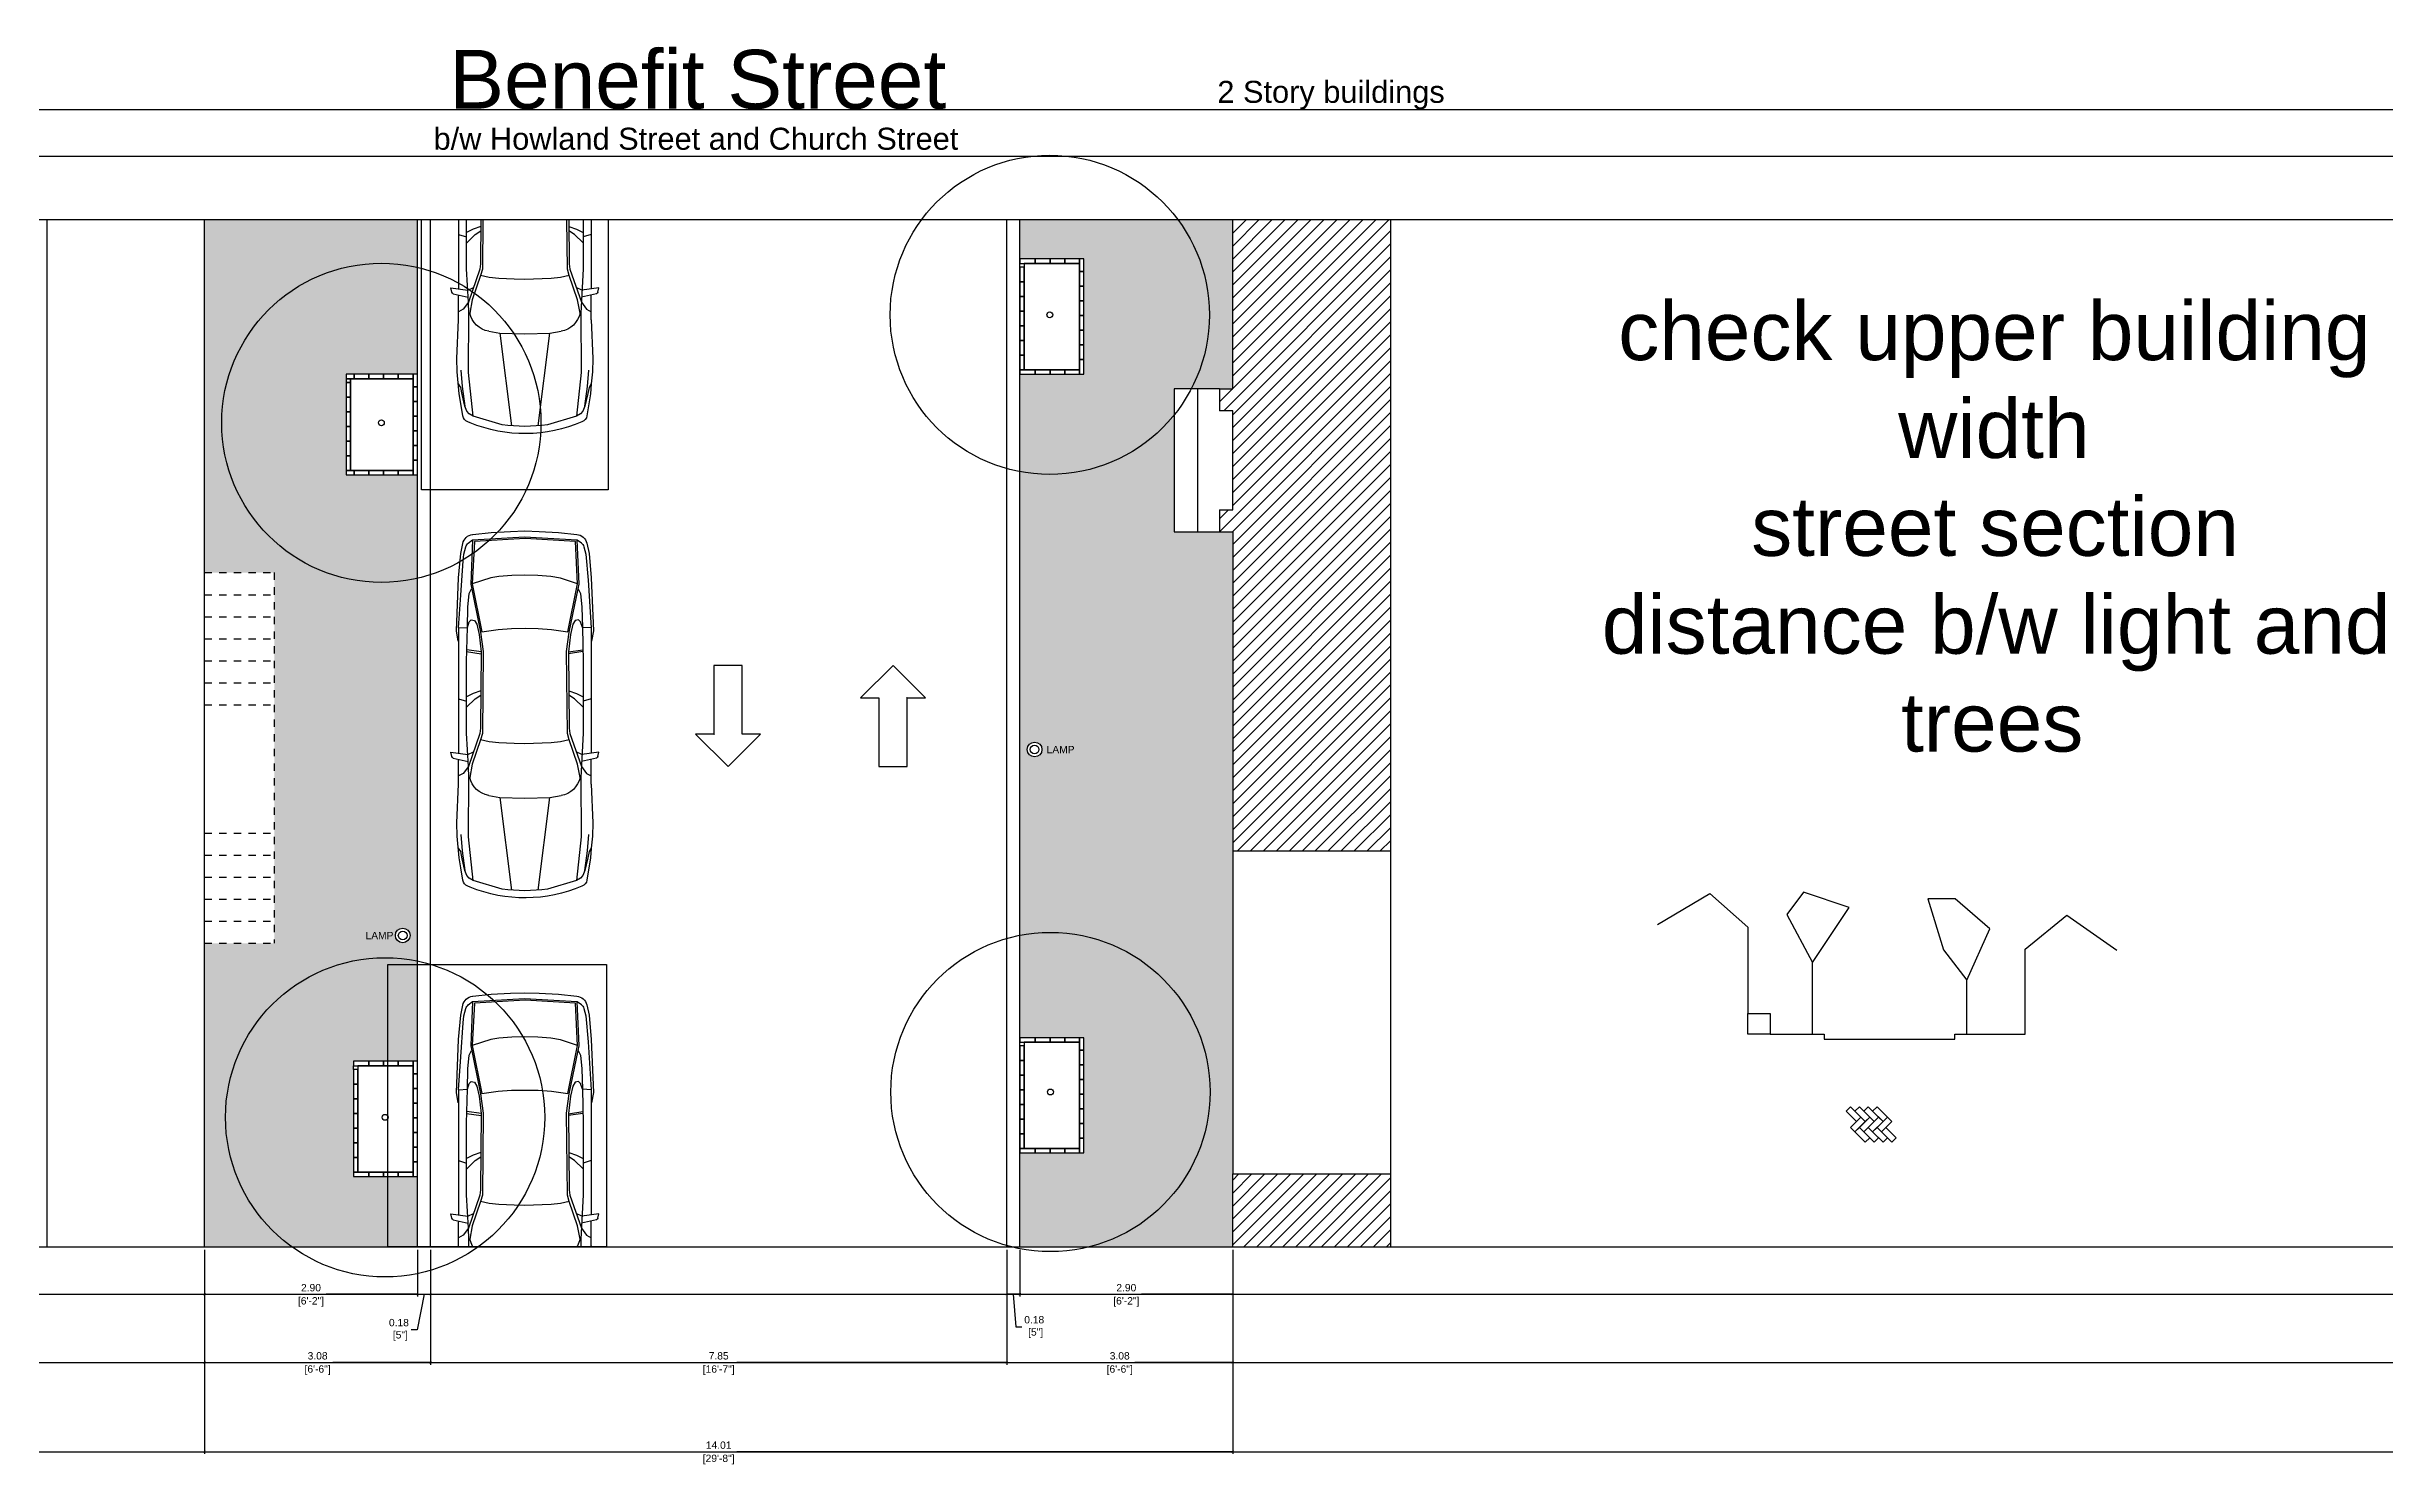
# Model space of a CAD drawing. Extents: x 4 to 262, y -261 to 351.
# Drawn here: x 46.61 to 78.48, y -113.14 to -93.82 of the extents above; entities that cross this region are included whole.
import ezdxf
from ezdxf.xclip import XClip

# ---------------------------------------------------------------- set-up
doc = ezdxf.new("R2010")
doc.units = 0
doc.header["$LTSCALE"] = 0.1
doc.header["$MEASUREMENT"] = 0
doc.header["$XCLIPFRAME"] = 2
doc.header["$PDMODE"] = 3
doc.linetypes.add('DASHED', pattern=[0.75, 0.5, -0.25])
doc.layers.get('0').update_dxf_attribs({"color": 102})
for name, color, linetype in [('Cars', 4, 'Continuous'), ('Details', 9, 'Continuous'), ('Edge', 1, 'Continuous'), ('Hatch and Paving', 252, 'Continuous'), ('HIDDEN', 204, 'Continuous'), ('Optional', 4, 'Continuous'), ('Poche', 6, 'Continuous'), ('Text', 7, 'Continuous'), ('Trees', 3, 'Continuous')]:
    doc.layers.add(name, color=color, linetype=linetype)
doc.styles.get("Standard").update_dxf_attribs({"font": 'Arial.ttf'})
doc.dimstyles.get("Standard").update_dxf_attribs({"dimtxt": 0.1, "dimasz": 0.03, "dimexe": 0.03, "dimexo": 0.04, "dimgap": 0.04, "dimtad": 0, "dimtih": 1, "dimtoh": 1, "dimzin": 0, "dimdsep": 46, "dimtxsty": 'Standard', "dimblk": 'ARCHTICK', "dimblk1": 'ARCHTICK', "dimblk2": 'ARCHTICK', "dimcen": 0.09, "dimclrd": 256, "dimclre": 256, "dimadec": 0, "dimazin": 0, "dimtfac": 1, "dimtofl": 0, "dimtmove": 1, "dimatfit": 3, "dimfxl": 1, "dimtolj": 1, "dimtzin": 0, "dimlwe": -1, "dimarcsym": 0})

# ---------------------------------------------------------------- blocks, each defined once
blk = doc.blocks.new('Car 1')
at = {"color": 8, "linetype": 'Continuous'}
for p, q in [((29.702, 21.376), (29.672, 21.235)), ((29.836, 21.421), (29.776, 21.38)), ((29.809, 20.82), (29.836, 21.421)), ((29.83, 20.822), (29.859, 21.401)), ((30.55, 21.463), (29.836, 21.421)), ((30.089, 21.523), (29.839, 21.496)), ((29.859, 21.401), (30.542, 21.441)), ((30.35, 21.538), (30.089, 21.523)), ((30.547, 21.543), (30.35, 21.538)), ((30.542, 21.441), (31.234, 21.401)), ((30.743, 21.538), (30.547, 21.543)), ((31.258, 21.421), (30.55, 21.463)), ((31.004, 21.523), (30.743, 21.538)), ((31.254, 21.496), (31.004, 21.523)), ((31.234, 21.401), (31.263, 20.822)), ((31.321, 21.376), (31.258, 21.421)), ((31.258, 21.421), (31.285, 20.82)), ((31.421, 21.235), (31.392, 21.372)), ((29.672, 21.235), (29.643, 20.905)), ((29.714, 21.228), (29.683, 20.872)), ((29.742, 21.327), (29.714, 21.228)), ((31.379, 21.228), (31.351, 21.327)), ((31.389, 21.134), (31.379, 21.228)), ((31.421, 20.669), (31.389, 21.134)), ((31.45, 20.905), (31.421, 21.235)), ((29.643, 20.905), (29.613, 20.182)), ((29.683, 20.872), (29.643, 20.221)), ((29.822, 20.756), (29.789, 20.69)), ((29.822, 20.756), (29.809, 20.82)), ((29.942, 20.164), (29.822, 20.756)), ((29.83, 20.822), (30.062, 20.899)), ((29.962, 20.168), (29.83, 20.822)), ((30.062, 20.899), (30.191, 20.924)), ((30.191, 20.924), (30.368, 20.938)), ((30.368, 20.938), (30.55, 20.94)), ((30.55, 20.94), (30.725, 20.938)), ((30.725, 20.938), (30.902, 20.924)), ((30.902, 20.924), (31.012, 20.906)), ((31.012, 20.906), (31.263, 20.822)), ((31.263, 20.822), (31.131, 20.168)), ((31.285, 20.82), (31.152, 20.164)), ((31.305, 20.69), (31.272, 20.756)), ((31.48, 20.182), (31.45, 20.905)), ((29.769, 20.504), (29.763, 20.228)), ((29.789, 20.69), (29.769, 20.504)), ((31.324, 20.504), (31.305, 20.69)), ((31.33, 20.228), (31.324, 20.504)), ((31.45, 20.221), (31.421, 20.669)), ((29.613, 20.182), (29.639, 20.04)), ((29.643, 20.221), (29.763, 20.228)), ((29.643, 20.221), (29.643, 18.514)), ((29.763, 20.228), (29.752, 19.766)), ((29.763, 20.228), (29.789, 20.305)), ((29.789, 20.305), (29.814, 20.332)), ((29.814, 20.332), (29.86, 20.322)), ((29.86, 20.322), (29.891, 20.271)), ((29.891, 20.271), (29.924, 20.133)), ((29.924, 20.133), (29.954, 19.896)), ((29.979, 19.902), (29.942, 20.164)), ((30.184, 20.202), (29.962, 20.168)), ((30.365, 20.215), (30.184, 20.202)), ((30.543, 20.217), (30.365, 20.215)), ((30.728, 20.215), (30.543, 20.217)), ((30.909, 20.202), (30.728, 20.215)), ((31.131, 20.168), (30.909, 20.202)), ((31.152, 20.164), (31.114, 19.902)), ((31.169, 20.133), (31.14, 19.896)), ((31.202, 20.271), (31.169, 20.133)), ((31.234, 20.322), (31.202, 20.271)), ((31.279, 20.332), (31.234, 20.322)), ((31.305, 20.305), (31.279, 20.332)), ((31.33, 20.228), (31.305, 20.305)), ((31.342, 19.766), (31.33, 20.228)), ((31.45, 20.221), (31.33, 20.228)), ((31.45, 20.221), (31.45, 18.514)), ((31.454, 20.04), (31.48, 20.182)), ((29.752, 19.766), (29.752, 18.789)), ((29.954, 19.894), (29.755, 19.924)), ((29.755, 19.899), (29.95, 19.87)), ((29.954, 19.896), (29.942, 18.855)), ((29.967, 18.785), (29.979, 19.902)), ((31.114, 19.902), (31.126, 18.785)), ((31.14, 19.896), (31.338, 19.924)), ((31.14, 19.896), (31.151, 18.855)), ((31.341, 19.899), (31.143, 19.87)), ((31.342, 18.789), (31.342, 19.766)), ((29.642, 19.256), (29.752, 19.222)), ((29.843, 19.328), (29.752, 19.284)), ((29.752, 19.142), (29.87, 19.256)), ((29.948, 19.366), (29.843, 19.328)), ((29.87, 19.256), (29.947, 19.307)), ((31.145, 19.366), (31.25, 19.328)), ((31.223, 19.256), (31.146, 19.307)), ((31.344, 19.14), (31.223, 19.256)), ((31.25, 19.328), (31.344, 19.283)), ((31.451, 19.256), (31.342, 19.222)), ((29.942, 18.855), (29.932, 18.784)), ((31.151, 18.855), (31.161, 18.784)), ((29.551, 18.47), (29.538, 18.53)), ((29.538, 18.53), (29.769, 18.496)), ((29.752, 18.789), (29.784, 18.185)), ((29.769, 18.496), (29.846, 18.532)), ((29.932, 18.784), (29.777, 18.333)), ((29.829, 18.365), (29.943, 18.698)), ((29.943, 18.698), (29.967, 18.785)), ((29.943, 18.698), (30.062, 18.67)), ((30.062, 18.67), (30.19, 18.655)), ((30.19, 18.655), (30.551, 18.644)), ((30.551, 18.644), (30.691, 18.648)), ((30.691, 18.648), (30.903, 18.655)), ((30.903, 18.655), (31.031, 18.67)), ((31.031, 18.67), (31.15, 18.698)), ((31.126, 18.785), (31.15, 18.698)), ((31.15, 18.698), (31.264, 18.365)), ((31.161, 18.784), (31.316, 18.333)), ((31.325, 18.496), (31.248, 18.532)), ((31.316, 18.333), (31.342, 18.789)), ((31.555, 18.53), (31.325, 18.496)), ((31.542, 18.47), (31.555, 18.53)), ((29.571, 18.449), (29.774, 18.402)), ((29.643, 18.092), (29.643, 18.432)), ((29.705, 18.239), (29.643, 18.204)), ((29.777, 18.333), (29.705, 18.239)), ((29.784, 18.185), (29.779, 17.375)), ((29.795, 18.185), (29.829, 18.365)), ((31.264, 18.365), (31.298, 18.185)), ((31.309, 18.185), (31.316, 18.333)), ((31.315, 17.375), (31.309, 18.185)), ((31.316, 18.333), (31.389, 18.239)), ((31.522, 18.449), (31.32, 18.402)), ((31.389, 18.239), (31.451, 18.204)), ((31.45, 18.092), (31.45, 18.432)), ((29.643, 18.092), (29.62, 17.566)), ((30.206, 17.913), (30.054, 17.938)), ((30.366, 16.648), (30.206, 17.913)), ((30.547, 17.902), (30.206, 17.913)), ((30.887, 17.913), (30.547, 17.902)), ((30.887, 17.913), (30.727, 16.648)), ((31.039, 17.938), (30.887, 17.913)), ((31.473, 17.566), (31.45, 18.092)), ((29.62, 17.566), (29.626, 17.384)), ((31.467, 17.384), (31.473, 17.566)), ((29.626, 17.384), (29.642, 17.219)), ((29.642, 17.219), (29.672, 17.173)), ((29.642, 17.219), (29.653, 17.087)), ((29.694, 17.185), (29.676, 17.408)), ((29.779, 17.375), (29.843, 16.78)), ((31.251, 16.78), (31.315, 17.375)), ((31.417, 17.408), (31.4, 17.185)), ((31.421, 17.173), (31.451, 17.219)), ((31.441, 17.087), (31.467, 17.384)), ((29.653, 17.087), (29.701, 16.784)), ((29.672, 17.173), (29.689, 17.09)), ((29.689, 17.09), (29.73, 16.918)), ((29.73, 16.918), (29.694, 17.185)), ((29.73, 16.918), (29.756, 16.848)), ((31.338, 16.848), (31.363, 16.918)), ((31.4, 17.185), (31.363, 16.918)), ((31.363, 16.918), (31.4, 17.074)), ((31.392, 16.784), (31.421, 16.954)), ((31.4, 17.074), (31.421, 17.173)), ((31.421, 16.954), (31.441, 17.087)), ((29.756, 16.848), (29.789, 16.813)), ((29.789, 16.813), (29.843, 16.78)), ((29.843, 16.78), (30.238, 16.663)), ((30.855, 16.663), (31.251, 16.78)), ((31.251, 16.78), (31.305, 16.813)), ((31.293, 16.689), (31.324, 16.702)), ((31.305, 16.813), (31.338, 16.848)), ((30.547, 16.543), (30.547, 16.543))]:
    blk.add_line(p, q, dxfattribs=at)
for centre, radius, start, end in [((29.857, 21.339), 0.159, 96.1654, 166.417), ((29.844, 21.298), 0.106, 124.732, 163.999), ((31.237, 21.339), 0.159, 12.0139, 81.7918), ((31.249, 21.298), 0.106, 16.0009, 47.497), ((29.577, 18.475), 0.0265, 191.8561, 256.8464), ((30.107, 18.253), 0.32, 192.2413, 260.4689), ((30.987, 18.253), 0.319, 279.531, 347.7586), ((31.516, 18.475), 0.0265, 283.1524, 348.1427), ((29.805, 16.802), 0.106, 189.5619, 249.9003), ((30.547, 18.523), 1.98, 246.8697, 292.1307), ((30.547, 18.805), 2.164, 261.8061, 278.1938), ((31.288, 16.802), 0.106, 290.0997, 350.438)]:
    blk.add_arc(centre, radius, start, end, dxfattribs=at)
blk = doc.blocks.new('Tree 1')
for radius in [2.175, 0.04]:
    blk.add_circle((19.781, 19.848), radius)
blk = doc.blocks.new('_ArchTick')
at = {"color": 0, "linetype": 'ByBlock', "const_width": 0.15}
blk.add_lwpolyline([(-0.5, -0.5), (0.5, 0.5)], dxfattribs=at)
blk = doc.blocks.new('*D69')
at = {"layer": 'Defpoints', "color": 0, "transparency": 16777216}
for p in [(48.765, -110.176), (51.665, -110.176), (51.665, -110.823)]:
    blk.add_point(p, dxfattribs=at)
at = {"layer": 'Text', "transparency": 16777216}
for p, q in [((48.765, -110.216), (48.765, -110.853)), ((51.665, -110.216), (51.665, -110.853))]:
    blk.add_line(p, q, dxfattribs=at)
at = {"layer": 'Text', "lineweight": -2, "transparency": 16777216}
for p, q in [((48.765, -110.823), (50.006, -110.823)), ((51.665, -110.823), (50.423, -110.823))]:
    blk.add_line(p, q, dxfattribs=at)
at = {"layer": 'Text', "lineweight": -2, "transparency": 16777216, "xscale": 0.03, "yscale": 0.03, "zscale": 0.03, "rotation": 180}
blk.add_blockref('_ArchTick', (48.765, -110.823), dxfattribs=at)
at = {"layer": 'Text', "lineweight": -2, "transparency": 16777216, "xscale": 0.03, "yscale": 0.03, "zscale": 0.03}
blk.add_blockref('_ArchTick', (51.665, -110.823), dxfattribs=at)
at = {"layer": 'Text', "color": 0, "transparency": 16777216, "char_height": 0.1, "attachment_point": 5}
for s, insert in [('\\A1;[6\'-2"]', (50.215, -110.927)), ('\\A1;2.90', (50.215, -110.733))]:
    blk.add_mtext(s, dxfattribs=dict(at, insert=insert))
blk = doc.blocks.new('*D70')
at = {"layer": 'Defpoints', "color": 0, "transparency": 16777216}
for p in [(51.665, -110.176), (51.845, -110.176), (51.845, -110.823)]:
    blk.add_point(p, dxfattribs=at)
at = {"layer": 'Text', "transparency": 16777216}
for p, q in [((51.665, -110.216), (51.665, -110.853)), ((51.845, -110.216), (51.845, -110.853))]:
    blk.add_line(p, q, dxfattribs=at)
at = {"layer": 'Text', "lineweight": -2, "transparency": 16777216}
for p, q in [((51.755, -110.823), (51.661, -111.307)), ((51.665, -110.823), (51.845, -110.823)), ((51.661, -111.307), (51.581, -111.307))]:
    blk.add_line(p, q, dxfattribs=at)
at = {"layer": 'Text', "lineweight": -2, "transparency": 16777216, "xscale": 0.03, "yscale": 0.03, "zscale": 0.03, "rotation": 180}
blk.add_blockref('_ArchTick', (51.665, -110.823), dxfattribs=at)
at = {"layer": 'Text', "lineweight": -2, "transparency": 16777216, "xscale": 0.03, "yscale": 0.03, "zscale": 0.03}
blk.add_blockref('_ArchTick', (51.845, -110.823), dxfattribs=at)
at = {"layer": 'Text', "color": 0, "transparency": 16777216, "insert": (51.413, -111.307), "char_height": 0.1, "attachment_point": 5}
blk.add_mtext('\\A1;0.18\\P [5"]', dxfattribs=at)
blk = doc.blocks.new('*D71')
at = {"layer": 'Defpoints', "color": 0, "transparency": 16777216}
for p in [(51.845, -110.176), (59.695, -110.176), (59.695, -111.753)]:
    blk.add_point(p, dxfattribs=at)
at = {"layer": 'Text', "transparency": 16777216}
for p, q in [((51.845, -110.216), (51.845, -111.783)), ((59.695, -110.216), (59.695, -111.783))]:
    blk.add_line(p, q, dxfattribs=at)
at = {"layer": 'Text', "lineweight": -2, "transparency": 16777216}
for p, q in [((51.845, -111.753), (55.522, -111.753)), ((59.695, -111.753), (56.017, -111.753))]:
    blk.add_line(p, q, dxfattribs=at)
at = {"layer": 'Text', "lineweight": -2, "transparency": 16777216, "xscale": 0.03, "yscale": 0.03, "zscale": 0.03, "rotation": 180}
blk.add_blockref('_ArchTick', (51.845, -111.753), dxfattribs=at)
at = {"layer": 'Text', "lineweight": -2, "transparency": 16777216, "xscale": 0.03, "yscale": 0.03, "zscale": 0.03}
blk.add_blockref('_ArchTick', (59.695, -111.753), dxfattribs=at)
at = {"layer": 'Text', "color": 0, "transparency": 16777216, "char_height": 0.1, "attachment_point": 5}
for s, insert in [('\\A1;[16\'-7"]', (55.77, -111.856)), ('\\A1;7.85', (55.77, -111.662))]:
    blk.add_mtext(s, dxfattribs=dict(at, insert=insert))
blk = doc.blocks.new('*D72')
at = {"layer": 'Defpoints', "color": 0, "transparency": 16777216}
for p in [(59.695, -110.176), (59.875, -110.176), (59.695, -110.823)]:
    blk.add_point(p, dxfattribs=at)
at = {"layer": 'Text', "transparency": 16777216}
for p, q in [((59.695, -110.216), (59.695, -110.853)), ((59.875, -110.216), (59.875, -110.853))]:
    blk.add_line(p, q, dxfattribs=at)
at = {"layer": 'Text', "lineweight": -2, "transparency": 16777216}
for p, q in [((59.875, -110.823), (59.695, -110.823)), ((59.785, -110.823), (59.821, -111.268)), ((59.821, -111.268), (59.901, -111.268))]:
    blk.add_line(p, q, dxfattribs=at)
at = {"layer": 'Text', "lineweight": -2, "transparency": 16777216, "xscale": 0.03, "yscale": 0.03, "zscale": 0.03, "rotation": 180}
blk.add_blockref('_ArchTick', (59.695, -110.823), dxfattribs=at)
at = {"layer": 'Text', "lineweight": -2, "transparency": 16777216, "xscale": 0.03, "yscale": 0.03, "zscale": 0.03}
blk.add_blockref('_ArchTick', (59.875, -110.823), dxfattribs=at)
at = {"layer": 'Text', "color": 0, "transparency": 16777216, "insert": (60.07, -111.268), "char_height": 0.1, "attachment_point": 5}
blk.add_mtext('\\A1;0.18\\P [5"]', dxfattribs=at)
blk = doc.blocks.new('*D73')
at = {"layer": 'Defpoints', "color": 0, "transparency": 16777216}
for p in [(59.875, -110.176), (62.775, -110.176), (62.775, -110.823)]:
    blk.add_point(p, dxfattribs=at)
at = {"layer": 'Text', "transparency": 16777216}
for p, q in [((59.875, -110.216), (59.875, -110.853)), ((62.775, -110.216), (62.775, -110.853))]:
    blk.add_line(p, q, dxfattribs=at)
at = {"layer": 'Text', "lineweight": -2, "transparency": 16777216}
for p, q in [((59.875, -110.823), (61.116, -110.823)), ((62.775, -110.823), (61.533, -110.823))]:
    blk.add_line(p, q, dxfattribs=at)
at = {"layer": 'Text', "lineweight": -2, "transparency": 16777216, "xscale": 0.03, "yscale": 0.03, "zscale": 0.03, "rotation": 180}
blk.add_blockref('_ArchTick', (59.875, -110.823), dxfattribs=at)
at = {"layer": 'Text', "lineweight": -2, "transparency": 16777216, "xscale": 0.03, "yscale": 0.03, "zscale": 0.03}
blk.add_blockref('_ArchTick', (62.775, -110.823), dxfattribs=at)
at = {"layer": 'Text', "color": 0, "transparency": 16777216, "char_height": 0.1, "attachment_point": 5}
for s, insert in [('\\A1;[6\'-2"]', (61.325, -110.927)), ('\\A1;2.90', (61.325, -110.733))]:
    blk.add_mtext(s, dxfattribs=dict(at, insert=insert))
blk = doc.blocks.new('*D74')
at = {"layer": 'Defpoints', "color": 0, "transparency": 16777216}
for p in [(48.765, -110.176), (51.845, -110.176), (51.845, -111.753)]:
    blk.add_point(p, dxfattribs=at)
at = {"layer": 'Text', "transparency": 16777216}
for p, q in [((48.765, -110.216), (48.765, -111.783)), ((51.845, -110.216), (51.845, -111.783))]:
    blk.add_line(p, q, dxfattribs=at)
at = {"layer": 'Text', "lineweight": -2, "transparency": 16777216}
for p, q in [((48.765, -111.753), (50.096, -111.753)), ((51.845, -111.753), (50.513, -111.753))]:
    blk.add_line(p, q, dxfattribs=at)
at = {"layer": 'Text', "lineweight": -2, "transparency": 16777216, "xscale": 0.03, "yscale": 0.03, "zscale": 0.03, "rotation": 180}
blk.add_blockref('_ArchTick', (48.765, -111.753), dxfattribs=at)
at = {"layer": 'Text', "lineweight": -2, "transparency": 16777216, "xscale": 0.03, "yscale": 0.03, "zscale": 0.03}
blk.add_blockref('_ArchTick', (51.845, -111.753), dxfattribs=at)
at = {"layer": 'Text', "color": 0, "transparency": 16777216, "char_height": 0.1, "attachment_point": 5}
for s, insert in [('\\A1;[6\'-6"]', (50.305, -111.856)), ('\\A1;3.08', (50.305, -111.662))]:
    blk.add_mtext(s, dxfattribs=dict(at, insert=insert))
blk = doc.blocks.new('*D75')
at = {"layer": 'Defpoints', "color": 0, "transparency": 16777216}
for p in [(59.695, -110.176), (62.775, -110.176), (62.775, -111.753)]:
    blk.add_point(p, dxfattribs=at)
at = {"layer": 'Text', "transparency": 16777216}
for p, q in [((59.695, -110.216), (59.695, -111.783)), ((62.775, -110.216), (62.775, -111.783))]:
    blk.add_line(p, q, dxfattribs=at)
at = {"layer": 'Text', "lineweight": -2, "transparency": 16777216}
for p, q in [((59.695, -111.753), (61.026, -111.753)), ((62.775, -111.753), (61.443, -111.753))]:
    blk.add_line(p, q, dxfattribs=at)
at = {"layer": 'Text', "lineweight": -2, "transparency": 16777216, "xscale": 0.03, "yscale": 0.03, "zscale": 0.03, "rotation": 180}
blk.add_blockref('_ArchTick', (59.695, -111.753), dxfattribs=at)
at = {"layer": 'Text', "lineweight": -2, "transparency": 16777216, "xscale": 0.03, "yscale": 0.03, "zscale": 0.03}
blk.add_blockref('_ArchTick', (62.775, -111.753), dxfattribs=at)
at = {"layer": 'Text', "color": 0, "transparency": 16777216, "char_height": 0.1, "attachment_point": 5}
for s, insert in [('\\A1;[6\'-6"]', (61.235, -111.856)), ('\\A1;3.08', (61.235, -111.662))]:
    blk.add_mtext(s, dxfattribs=dict(at, insert=insert))
blk = doc.blocks.new('*D76')
at = {"layer": 'Defpoints', "color": 0, "transparency": 16777216}
for p in [(48.765, -110.176), (62.775, -110.176), (62.775, -112.969)]:
    blk.add_point(p, dxfattribs=at)
at = {"layer": 'Text', "transparency": 16777216}
for p, q in [((48.765, -110.216), (48.765, -112.999)), ((62.775, -110.216), (62.775, -112.999))]:
    blk.add_line(p, q, dxfattribs=at)
at = {"layer": 'Text', "lineweight": -2, "transparency": 16777216}
for p, q in [((48.765, -112.969), (55.522, -112.969)), ((62.775, -112.969), (56.017, -112.969))]:
    blk.add_line(p, q, dxfattribs=at)
at = {"layer": 'Text', "lineweight": -2, "transparency": 16777216, "xscale": 0.03, "yscale": 0.03, "zscale": 0.03, "rotation": 180}
blk.add_blockref('_ArchTick', (48.765, -112.969), dxfattribs=at)
at = {"layer": 'Text', "lineweight": -2, "transparency": 16777216, "xscale": 0.03, "yscale": 0.03, "zscale": 0.03}
blk.add_blockref('_ArchTick', (62.775, -112.969), dxfattribs=at)
at = {"layer": 'Text', "color": 0, "transparency": 16777216, "char_height": 0.1, "attachment_point": 5}
for s, insert in [('\\A1;[29\'-8"]', (55.77, -113.073)), ('\\A1;14.01', (55.77, -112.879))]:
    blk.add_mtext(s, dxfattribs=dict(at, insert=insert))

msp = doc.modelspace()

# ---------------------------------------------------------------- hatches: boundary and pattern name
at = {"layer": 'Hatch and Paving'}
h = msp.add_hatch(dxfattribs=at)
h.set_pattern_fill('AR-HBONE', color=256, scale=0.03, angle=90)
h.paths.add_polyline_path([(62.775, -100.432), (62.595, -100.432), (61.975, -100.432), (61.975, -98.482), (62.595, -98.482), (62.775, -98.482), (62.775, -96.176), (59.875, -96.176), (59.875, -96.714), (60.085, -96.714), (60.285, -96.714), (60.485, -96.714), (60.685, -96.714), (60.745, -96.714), (60.745, -96.884), (60.745, -97.084), (60.745, -97.284), (60.745, -97.484), (60.745, -97.684), (60.745, -97.884), (60.745, -98.084), (60.745, -98.284), (60.685, -98.284), (60.485, -98.284), (60.285, -98.284), (60.085, -98.284), (59.875, -98.284), (59.875, -107.326), (60.085, -107.326), (60.285, -107.326), (60.485, -107.326), (60.685, -107.326), (60.745, -107.326), (60.745, -107.496), (60.745, -107.696), (60.745, -107.896), (60.745, -108.096), (60.745, -108.296), (60.745, -108.496), (60.745, -108.696), (60.745, -108.896), (60.685, -108.896), (60.485, -108.896), (60.285, -108.896), (60.085, -108.896), (59.875, -108.896), (59.875, -110.176), (62.775, -110.176), (62.775, -109.182), (62.775, -104.782)])
h.paths.add_polyline_path([(60.175, -103.399, -1), (59.975, -103.399, -1)], flags=16)
h.paths.add_polyline_path([(60.135, -103.399, -1), (60.015, -103.399, -1)], flags=0)
h.paths.add_polyline_path([(51.665, -99.656), (51.605, -99.656), (51.405, -99.656), (51.205, -99.656), (51.005, -99.656), (50.805, -99.656), (50.695, -99.656), (50.695, -99.596), (50.695, -99.396), (50.695, -99.196), (50.695, -98.996), (50.695, -98.796), (50.695, -98.596), (50.695, -98.396), (50.695, -98.346), (50.695, -98.286), (50.805, -98.286), (51.005, -98.286), (51.205, -98.286), (51.405, -98.286), (51.605, -98.286), (51.665, -98.286), (51.665, -96.176), (48.765, -96.176), (48.765, -100.989), (49.715, -100.989), (49.715, -106.039), (48.765, -106.039), (48.765, -110.176), (51.665, -110.176), (51.665, -109.218), (51.605, -109.218), (51.405, -109.218), (51.205, -109.218), (51.005, -109.218), (50.795, -109.218), (50.795, -109.158), (50.795, -108.958), (50.795, -108.758), (50.795, -108.558), (50.795, -108.358), (50.795, -108.158), (50.795, -107.958), (50.795, -107.758), (50.795, -107.708), (50.795, -107.648), (51.005, -107.648), (51.205, -107.648), (51.405, -107.648), (51.605, -107.648), (51.665, -107.648)])
h.paths.add_polyline_path([(51.565, -105.933, -1), (51.365, -105.933, -1)], flags=16)
h.paths.add_polyline_path([(51.525, -105.933, -1), (51.405, -105.933, -1)], flags=0)
at = {"layer": 'HIDDEN'}
h = msp.add_hatch(dxfattribs=at)
h.set_pattern_fill('ANSI31', color=1)
h.set_pattern_definition([(45, (-2.43748, 0), (-0.08838835, 0.08838835), [])])
h.paths.add_polyline_path([(64.925, -96.176), (62.775, -96.176), (62.775, -98.482), (62.595, -98.482), (62.595, -98.782), (62.775, -98.782), (62.775, -100.132), (62.595, -100.132), (62.595, -100.432), (62.775, -100.432), (62.775, -104.782), (64.925, -104.782)])
h.paths.add_polyline_path([(64.925, -109.182), (62.775, -109.182), (62.775, -110.176), (64.925, -110.176)])

# ---------------------------------------------------------------- linework, layer by layer
at = {"layer": 'Cars'}
for points in [[(55.898, -103.632), (56.34, -103.19), (56.09, -103.19), (56.09, -102.252), (55.706, -102.252), (55.706, -103.19), (55.715, -103.19), (55.456, -103.19)], [(58.146, -102.252), (57.704, -102.694), (57.954, -102.694), (57.954, -103.632), (58.338, -103.632), (58.338, -102.694), (58.329, -102.694), (58.588, -102.694)]]:
    msp.add_lwpolyline(points, close=True, dxfattribs=at)
at = {"layer": 'Details'}
for p, q in [((51.665, -110.176), (51.665, -96.176)), ((59.875, -110.176), (59.875, -96.176))]:
    msp.add_line(p, q, dxfattribs=at)
at = {"layer": 'Edge'}
for p, q in [((51.845, -110.176), (51.845, -96.176)), ((59.695, -110.176), (59.695, -96.176)), ((62.775, -104.782), (62.775, -109.182))]:
    msp.add_line(p, q, dxfattribs=at)
for p in [(7.603, -96.176), (14.396, -110.176)]:
    msp.add_xline(p, (1, 0), dxfattribs=at)
for points in [[(60.685, -98.224), (60.685, -96.774), (59.935, -96.774), (59.935, -98.224)], [(50.755, -98.346), (50.755, -99.596), (51.605, -99.596), (51.605, -98.346)], [(60.685, -108.836), (60.685, -107.386), (59.935, -107.386), (59.935, -108.836)], [(51.605, -109.158), (51.605, -107.708), (50.855, -107.708), (50.855, -109.158)]]:
    msp.add_lwpolyline(points, close=True, dxfattribs=at)
for centre in [(60.075, -103.399), (51.465, -105.933)]:
    msp.add_circle(centre, 0.1, dxfattribs=at)
at = {"layer": 'Hatch and Paving'}
for p, q in [((62.595, -98.482), (61.975, -98.482)), ((61.975, -98.482), (61.975, -100.432)), ((62.295, -98.482), (62.295, -100.432)), ((61.975, -100.432), (62.595, -100.432)), ((68.561, -105.784), (69.278, -105.362)), ((69.278, -105.362), (69.792, -105.821)), ((70.553, -105.341), (70.327, -105.647)), ((71.174, -105.552), (70.553, -105.341)), ((72.618, -105.435), (72.246, -105.435)), ((72.246, -105.435), (72.458, -106.128)), ((73.093, -105.844), (72.618, -105.435)), ((70.327, -105.647), (70.677, -106.303)), ((70.677, -106.303), (71.174, -105.552)), ((73.575, -106.12), (74.139, -105.657)), ((74.139, -105.657), (74.822, -106.132)), ((69.792, -105.821), (69.792, -106.997)), ((72.779, -106.544), (73.093, -105.844)), ((70.677, -107.278), (70.677, -106.303)), ((72.458, -106.128), (72.779, -106.544)), ((73.575, -107.277), (73.575, -106.12)), ((72.779, -107.277), (72.779, -106.544)), ((69.792, -106.997), (70.097, -106.997)), ((69.792, -107.278), (69.792, -106.997)), ((70.097, -106.997), (70.097, -107.278)), ((70.097, -107.278), (69.792, -107.278)), ((70.097, -107.278), (70.834, -107.278)), ((70.834, -107.278), (70.834, -107.345)), ((70.834, -107.345), (72.613, -107.345)), ((72.613, -107.345), (72.613, -107.277)), ((72.613, -107.277), (73.575, -107.277))]:
    msp.add_line(p, q, dxfattribs=at)
for points in [[(59.875, -96.774), (60.085, -96.774), (60.085, -96.714), (59.875, -96.714)], [(59.935, -96.824), (59.875, -96.824), (59.875, -96.774), (59.935, -96.774)], [(59.935, -97.024), (59.935, -96.824), (59.875, -96.824), (59.875, -97.024)], [(60.085, -96.774), (60.285, -96.774), (60.285, -96.714), (60.085, -96.714)], [(60.285, -96.774), (60.485, -96.774), (60.485, -96.714), (60.285, -96.714)], [(60.485, -96.774), (60.685, -96.774), (60.685, -96.714), (60.485, -96.714)], [(60.745, -96.884), (60.745, -96.714), (60.685, -96.714), (60.685, -96.884)], [(59.935, -97.224), (59.935, -97.024), (59.875, -97.024), (59.875, -97.224)], [(60.745, -97.084), (60.745, -96.884), (60.685, -96.884), (60.685, -97.084)], [(60.745, -97.284), (60.745, -97.084), (60.685, -97.084), (60.685, -97.284)], [(59.935, -97.424), (59.935, -97.224), (59.875, -97.224), (59.875, -97.424)], [(59.935, -97.624), (59.935, -97.424), (59.875, -97.424), (59.875, -97.624)], [(60.745, -97.484), (60.745, -97.284), (60.685, -97.284), (60.685, -97.484)], [(60.745, -97.684), (60.745, -97.484), (60.685, -97.484), (60.685, -97.684)], [(59.935, -97.824), (59.935, -97.624), (59.875, -97.624), (59.875, -97.824)], [(59.935, -98.024), (59.935, -97.824), (59.875, -97.824), (59.875, -98.024)], [(60.745, -97.884), (60.745, -97.684), (60.685, -97.684), (60.685, -97.884)], [(59.935, -98.224), (59.935, -98.024), (59.875, -98.024), (59.875, -98.224)], [(60.745, -98.084), (60.745, -97.884), (60.685, -97.884), (60.685, -98.084)], [(60.745, -98.284), (60.745, -98.084), (60.685, -98.084), (60.685, -98.284)], [(50.695, -98.346), (50.805, -98.346), (50.805, -98.286), (50.695, -98.286)], [(50.755, -98.396), (50.755, -98.346), (50.695, -98.346), (50.695, -98.396)], [(50.755, -98.596), (50.755, -98.396), (50.695, -98.396), (50.695, -98.596)], [(50.805, -98.346), (51.005, -98.346), (51.005, -98.286), (50.805, -98.286)], [(51.005, -98.346), (51.205, -98.346), (51.205, -98.286), (51.005, -98.286)], [(51.205, -98.346), (51.405, -98.346), (51.405, -98.286), (51.205, -98.286)], [(51.405, -98.346), (51.605, -98.346), (51.605, -98.286), (51.405, -98.286)], [(51.665, -98.456), (51.665, -98.286), (51.605, -98.286), (51.605, -98.456)], [(51.665, -98.656), (51.665, -98.456), (51.605, -98.456), (51.605, -98.656)], [(59.875, -98.284), (60.085, -98.284), (60.085, -98.224), (59.875, -98.224)], [(60.085, -98.284), (60.285, -98.284), (60.285, -98.224), (60.085, -98.224)], [(60.285, -98.284), (60.485, -98.284), (60.485, -98.224), (60.285, -98.224)], [(60.485, -98.284), (60.685, -98.284), (60.685, -98.224), (60.485, -98.224)], [(50.755, -98.796), (50.755, -98.596), (50.695, -98.596), (50.695, -98.796)], [(51.665, -98.856), (51.665, -98.656), (51.605, -98.656), (51.605, -98.856)], [(50.755, -98.996), (50.755, -98.796), (50.695, -98.796), (50.695, -98.996)], [(50.755, -99.196), (50.755, -98.996), (50.695, -98.996), (50.695, -99.196)], [(51.665, -99.056), (51.665, -98.856), (51.605, -98.856), (51.605, -99.056)], [(51.665, -99.256), (51.665, -99.056), (51.605, -99.056), (51.605, -99.256)], [(50.755, -99.396), (50.755, -99.196), (50.695, -99.196), (50.695, -99.396)], [(50.755, -99.596), (50.755, -99.396), (50.695, -99.396), (50.695, -99.596)], [(51.665, -99.456), (51.665, -99.256), (51.605, -99.256), (51.605, -99.456)], [(50.695, -99.656), (50.805, -99.656), (50.805, -99.596), (50.695, -99.596)], [(50.805, -99.656), (51.005, -99.656), (51.005, -99.596), (50.805, -99.596)], [(51.005, -99.656), (51.205, -99.656), (51.205, -99.596), (51.005, -99.596)], [(51.205, -99.656), (51.405, -99.656), (51.405, -99.596), (51.205, -99.596)], [(51.405, -99.656), (51.605, -99.656), (51.605, -99.596), (51.405, -99.596)], [(51.665, -99.656), (51.665, -99.456), (51.605, -99.456), (51.605, -99.656)], [(59.875, -107.386), (60.085, -107.386), (60.085, -107.326), (59.875, -107.326)], [(60.085, -107.386), (60.285, -107.386), (60.285, -107.326), (60.085, -107.326)], [(60.285, -107.386), (60.485, -107.386), (60.485, -107.326), (60.285, -107.326)], [(60.485, -107.386), (60.685, -107.386), (60.685, -107.326), (60.485, -107.326)], [(60.745, -107.496), (60.745, -107.326), (60.685, -107.326), (60.685, -107.496)], [(50.795, -107.708), (51.005, -107.708), (51.005, -107.648), (50.795, -107.648)], [(51.005, -107.708), (51.205, -107.708), (51.205, -107.648), (51.005, -107.648)], [(51.205, -107.708), (51.405, -107.708), (51.405, -107.648), (51.205, -107.648)], [(51.405, -107.708), (51.605, -107.708), (51.605, -107.648), (51.405, -107.648)], [(51.665, -107.818), (51.665, -107.648), (51.605, -107.648), (51.605, -107.818)], [(59.935, -107.436), (59.875, -107.436), (59.875, -107.386), (59.935, -107.386)], [(59.935, -107.636), (59.935, -107.436), (59.875, -107.436), (59.875, -107.636)], [(59.935, -107.836), (59.935, -107.636), (59.875, -107.636), (59.875, -107.836)], [(60.745, -107.696), (60.745, -107.496), (60.685, -107.496), (60.685, -107.696)], [(60.745, -107.896), (60.745, -107.696), (60.685, -107.696), (60.685, -107.896)], [(50.855, -107.758), (50.795, -107.758), (50.795, -107.708), (50.855, -107.708)], [(50.855, -107.958), (50.855, -107.758), (50.795, -107.758), (50.795, -107.958)], [(50.855, -108.158), (50.855, -107.958), (50.795, -107.958), (50.795, -108.158)], [(51.665, -108.018), (51.665, -107.818), (51.605, -107.818), (51.605, -108.018)], [(51.665, -108.218), (51.665, -108.018), (51.605, -108.018), (51.605, -108.218)], [(59.935, -108.036), (59.935, -107.836), (59.875, -107.836), (59.875, -108.036)], [(60.745, -108.096), (60.745, -107.896), (60.685, -107.896), (60.685, -108.096)], [(50.855, -108.358), (50.855, -108.158), (50.795, -108.158), (50.795, -108.358)], [(51.665, -108.418), (51.665, -108.218), (51.605, -108.218), (51.605, -108.418)], [(59.935, -108.236), (59.935, -108.036), (59.875, -108.036), (59.875, -108.236)], [(59.935, -108.436), (59.935, -108.236), (59.875, -108.236), (59.875, -108.436)], [(60.745, -108.296), (60.745, -108.096), (60.685, -108.096), (60.685, -108.296)], [(60.745, -108.496), (60.745, -108.296), (60.685, -108.296), (60.685, -108.496)], [(71.134, -108.328), (71.275, -108.47), (71.335, -108.41), (71.194, -108.268)], [(71.254, -108.328), (71.395, -108.47), (71.455, -108.41), (71.314, -108.268)], [(71.374, -108.328), (71.515, -108.47), (71.575, -108.41), (71.434, -108.268)], [(71.494, -108.328), (71.636, -108.47), (71.696, -108.41), (71.554, -108.268)], [(50.855, -108.558), (50.855, -108.358), (50.795, -108.358), (50.795, -108.558)], [(50.855, -108.758), (50.855, -108.558), (50.795, -108.558), (50.795, -108.758)], [(51.665, -108.618), (51.665, -108.418), (51.605, -108.418), (51.605, -108.618)], [(51.665, -108.818), (51.665, -108.618), (51.605, -108.618), (51.605, -108.818)], [(59.935, -108.636), (59.935, -108.436), (59.875, -108.436), (59.875, -108.636)], [(59.935, -108.836), (59.935, -108.636), (59.875, -108.636), (59.875, -108.836)], [(60.745, -108.696), (60.745, -108.496), (60.685, -108.496), (60.685, -108.696)], [(71.335, -108.41), (71.194, -108.551), (71.254, -108.611), (71.395, -108.47)], [(71.254, -108.611), (71.395, -108.752), (71.455, -108.692), (71.314, -108.551)], [(71.455, -108.41), (71.314, -108.551), (71.374, -108.611), (71.515, -108.47)], [(71.374, -108.611), (71.515, -108.752), (71.575, -108.692), (71.434, -108.551)], [(71.575, -108.41), (71.434, -108.551), (71.494, -108.611), (71.636, -108.47)], [(71.494, -108.611), (71.636, -108.752), (71.696, -108.692), (71.554, -108.551)], [(71.696, -108.41), (71.554, -108.551), (71.614, -108.611), (71.756, -108.47)], [(71.614, -108.611), (71.756, -108.752), (71.816, -108.692), (71.674, -108.551)], [(50.855, -108.958), (50.855, -108.758), (50.795, -108.758), (50.795, -108.958)], [(50.855, -109.158), (50.855, -108.958), (50.795, -108.958), (50.795, -109.158)], [(51.665, -109.018), (51.665, -108.818), (51.605, -108.818), (51.605, -109.018)], [(59.875, -108.896), (60.085, -108.896), (60.085, -108.836), (59.875, -108.836)], [(60.085, -108.896), (60.285, -108.896), (60.285, -108.836), (60.085, -108.836)], [(60.285, -108.896), (60.485, -108.896), (60.485, -108.836), (60.285, -108.836)], [(60.485, -108.896), (60.685, -108.896), (60.685, -108.836), (60.485, -108.836)], [(60.745, -108.896), (60.745, -108.696), (60.685, -108.696), (60.685, -108.896)], [(50.795, -109.218), (51.005, -109.218), (51.005, -109.158), (50.795, -109.158)], [(51.005, -109.218), (51.205, -109.218), (51.205, -109.158), (51.005, -109.158)], [(51.205, -109.218), (51.405, -109.218), (51.405, -109.158), (51.205, -109.158)], [(51.405, -109.218), (51.605, -109.218), (51.605, -109.158), (51.405, -109.158)], [(51.665, -109.218), (51.665, -109.018), (51.605, -109.018), (51.605, -109.218)]]:
    msp.add_lwpolyline(points, close=True, dxfattribs=at)
at = {"layer": 'HIDDEN'}
for p, q in [((46.615, -96.176), (46.615, -110.176)), ((64.925, -96.176), (64.925, -110.176))]:
    msp.add_line(p, q, dxfattribs=at)
for p in [(48.765, -94.676), (48.765, -95.312), (85.106, -110.823), (85.106, -111.753), (85.106, -112.969)]:
    msp.add_xline(p, (1, 0), dxfattribs=at)
at = {"layer": 'Optional', "linetype": 'DASHED'}
for p, q in [((48.765, -100.989), (49.715, -100.989)), ((49.715, -100.989), (49.715, -106.039)), ((48.765, -101.289), (49.715, -101.289)), ((48.765, -101.589), (49.715, -101.589)), ((48.765, -101.889), (49.715, -101.889)), ((48.765, -102.189), (49.715, -102.189)), ((48.765, -102.489), (49.715, -102.489)), ((48.765, -102.789), (49.715, -102.789)), ((48.765, -104.539), (49.715, -104.539)), ((48.765, -104.839), (49.715, -104.839)), ((48.765, -105.139), (49.715, -105.139)), ((48.765, -105.439), (49.715, -105.439)), ((48.765, -105.739), (49.715, -105.739)), ((48.765, -106.039), (49.715, -106.039))]:
    msp.add_line(p, q, dxfattribs=at)
at = {"layer": 'Poche'}
for p, q in [((48.765, -110.176), (48.765, -96.176)), ((62.775, -98.482), (62.775, -96.176)), ((62.595, -98.482), (62.595, -98.782)), ((62.595, -98.482), (62.775, -98.482)), ((62.775, -98.782), (62.595, -98.782)), ((62.775, -100.132), (62.775, -98.782)), ((62.595, -100.132), (62.775, -100.132)), ((62.595, -100.132), (62.595, -100.432)), ((62.595, -100.432), (62.775, -100.432)), ((62.775, -100.432), (62.775, -104.782)), ((62.775, -104.782), (64.925, -104.782)), ((62.775, -109.182), (64.925, -109.182)), ((62.775, -110.176), (62.775, -109.182))]:
    msp.add_line(p, q, dxfattribs=at)
for centre in [(60.075, -103.399), (51.465, -105.933)]:
    msp.add_circle(centre, 0.06, dxfattribs=at)

# ---------------------------------------------------------------- block references
at = {"layer": 'HIDDEN'}
ref = msp.add_blockref('Car 1', (83.676, -115.637), dxfattribs=dict(at, xscale=-1))
XClip(ref).set_block_clipping_path([(29.4125626453, 15.7747511966), (31.9540938547, 19.4608216002)])
at = {"layer": 'HIDDEN', "xscale": -1}
msp.add_blockref('Car 1', (83.676, -121.964), dxfattribs=at)
at = {"layer": 'HIDDEN'}
ref = msp.add_blockref('Car 1', (83.676, -128.256), dxfattribs=dict(at, xscale=-1))
XClip(ref).set_block_clipping_path([(29.4339731167, 18.0800128801), (32.4150355653, 21.9255684125)])
at = {"layer": 'Trees', "rotation": 180}
for p in [(80.063, -77.628), (70.955, -79.099), (80.072, -88.218), (71.006, -88.563)]:
    msp.add_blockref('Tree 1', p, dxfattribs=at)

# ---------------------------------------------------------------- texts
at = {"layer": 'Text', "attachment_point": 1}
for s, width, insert, char_height in [('\\pi3.0709;Benefit Street', 12.78844, (49.029, -93.865), 0.8), ('\\pi1.7752;2 Story buildings', 6.61172, (60.79, -94.287), 0.3), ('\\pi2.856;b/w Howland Street and Church Street', 12.78844, (49.029, -94.926), 0.3), ('\\pi1.3301;check upper building \\P\\pi5.1446;width\\P\\pi3.1418;street section\\P\\pi1.1064;distance b/w light and \\P\\pi5.1828;trees', 12.78844, (66.698, -97.293), 0.8), ('LAMP', 0.8281, (60.239, -103.349), 0.1), ('LAMP', 0.8281, (50.958, -105.884), 0.1)]:
    msp.add_mtext_dynamic_manual_height_columns(s, width=width, gutter_width=1, heights=[0], dxfattribs=dict(at, insert=insert, char_height=char_height))

# ---------------------------------------------------------------- dimensions: what is measured, and where the dimension line sits
at = {"layer": 'Text'}
for base, p1, p2, picture, middle in [((51.665, -110.823), (48.765, -110.176), (51.665, -110.176), '*D69', (50.215, -110.823)), ((51.845, -111.753), (48.765, -110.176), (51.845, -110.176), '*D74', (50.305, -111.753)), ((62.775, -112.969), (48.765, -110.176), (62.775, -110.176), '*D76', (55.77, -112.969)), ((59.695, -111.753), (51.845, -110.176), (59.695, -110.176), '*D71', (55.77, -111.753)), ((62.775, -111.753), (59.695, -110.176), (62.775, -110.176), '*D75', (61.235, -111.753)), ((62.775, -110.823), (59.875, -110.176), (62.775, -110.176), '*D73', (61.325, -110.823))]:
    dim = msp.add_linear_dim(base=base, p1=p1, p2=p2, dimstyle='Standard', override={"dimpost": '\\X'}, dxfattribs=at)
    dim.commit()
    dim.dimension.update_dxf_attribs({"geometry": picture, "text_midpoint": middle})
for base, p1, p2, picture, middle in [((51.845, -110.823), (51.665, -110.176), (51.845, -110.176), '*D70', (51.541, -111.307)), ((59.695, -110.823), (59.875, -110.176), (59.695, -110.176), '*D72', (59.941, -111.268))]:
    dim = msp.add_linear_dim(base=base, p1=p1, p2=p2, dimstyle='Standard', override={"dimpost": '\\X'}, dxfattribs=at)
    dim.commit()
    dim.dimension.update_dxf_attribs({"geometry": picture, "text_midpoint": middle, "dimtype": 160})

doc.saveas('drawing.dxf')
